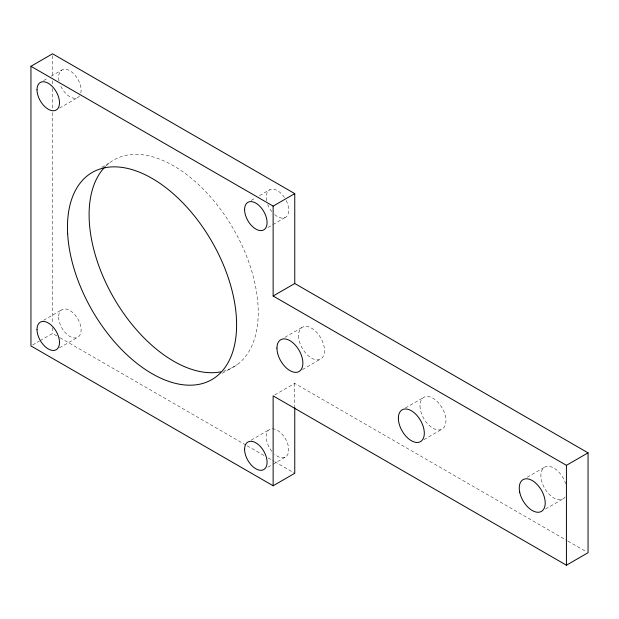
<?xml version="1.0" encoding="UTF-8"?>
<svg xmlns="http://www.w3.org/2000/svg" width="619" height="619" viewBox="0 0 619 619"><rect width="100%" height="100%" fill="white"/><g stroke="black" fill="none" stroke-linecap="round" stroke-linejoin="round"><path stroke-width="0.46" stroke-dasharray="3.1 2.32" d="M43.624 80.555L47.787 78.149M51.106 76.23L61.923 69.986M59.525 108.093L77.824 97.531M101.756 167.254L110.074 162.449M251.213 200.401L255.368 198.003M259.531 195.604L269.513 189.84M43.624 320.255L61.923 309.693M32.614 344.976L39.268 341.131M40.096 340.651L52.576 333.455L59.254 337.309M59.525 347.801L77.824 337.239M267.95 227.467L272.105 225.068M272.94 224.581L285.413 217.385M222.291 373.265L237.263 364.622M284.895 337.332L302.366 327.242M302.412 369.589L320.712 359.028M274.797 394.914L294.76 383.385L567.159 540.658M251.213 440.109L269.513 429.54M267.95 467.167L272.105 464.768M272.94 464.289L285.413 457.085M405.391 407.975L423.69 397.406M423.938 439.637L442.237 429.068M527.233 477.234L544.697 467.152M545.571 509.019L563.035 498.937M567.994 541.138L586.379 551.753M60.089 337.788L246.323 445.309M247.159 445.796L264.692 455.917M268.035 457.851L273.884 461.225M274.72 461.704L294.76 473.28M294.76 383.385L294.76 406.582M52.576 55.725L52.576 76.942M52.576 80.803L52.576 84.656M52.576 88.517L52.576 108.766M52.576 112.619L52.576 323.807M52.576 327.668L52.576 333.455M79.611 95.875A15.901 9.184 60 0 1 60.136 84.633M59.014 80.849A15.901 9.184 60 0 1 69.87 70.775A15.901 9.184 60 0 1 80.733 93.392M286.195 200.486A15.901 9.184 60 0 1 286.891 216.124A15.901 9.184 60 0 1 274.55 214.476M271.842 211.613A15.901 9.184 60 0 1 267.725 204.479M266.603 200.703A15.901 9.184 60 0 1 271.339 189.182A15.901 9.184 60 0 1 284.539 197.608M271.842 451.313A15.901 9.184 60 0 1 271.014 428.952A15.901 9.184 60 0 1 288.531 447.452A15.901 9.184 60 0 1 274.55 454.176M105.911 165.985A119.599 69.049 60 0 1 233.796 229.587A119.599 69.049 60 0 1 223.513 371.199M565.101 497.026A18.346 10.593 60 0 1 545.177 489.157A18.346 10.593 60 0 1 546.244 466.517A18.346 10.593 60 0 1 565.72 483.795M58.627 316.974A15.901 9.184 60 0 0 75.495 337.951A15.901 9.184 60 0 0 75.495 315.466A15.901 9.184 60 0 0 58.627 316.974M298.559 335.645A18.346 10.593 60 0 0 318.027 359.856A18.346 10.593 60 0 0 318.027 333.904A18.346 10.593 60 0 0 298.559 335.645M419.984 405.917A18.346 10.593 60 0 0 439.567 429.95A18.346 10.593 60 0 0 439.328 403.859A18.346 10.593 60 0 0 419.984 405.917"/><path stroke-width="0.93" d="M273.134 485.76L30.95 345.936L30.95 66.279L52.576 53.799L294.76 193.623L294.76 283.51L588.05 452.845L588.05 552.721L566.424 565.201L273.134 395.874L273.134 485.76L294.76 473.28L294.76 407.55M30.95 66.279L273.134 206.104L294.76 193.623M273.134 206.104L273.134 295.998L294.76 283.51M273.134 295.998L566.424 465.326L588.05 452.845M566.424 465.326L566.424 565.201M220.666 371.857A119.599 69.049 60 0 1 112.712 296.037A119.599 69.049 60 0 1 105.253 166.643M37.008 89.755A15.901 9.184 60 0 0 53.868 110.739A15.901 9.184 60 0 0 53.868 88.246A15.901 9.184 60 0 0 37.008 89.755M244.59 209.601A15.901 9.184 60 0 0 261.458 230.585A15.901 9.184 60 0 0 261.458 208.1A15.901 9.184 60 0 0 244.59 209.601M244.59 449.309A15.901 9.184 60 0 0 261.458 470.285A15.901 9.184 60 0 0 261.458 447.8A15.901 9.184 60 0 0 244.59 449.309M37.008 329.455A15.901 9.184 60 0 0 53.868 350.439A15.901 9.184 60 0 0 53.868 327.946A15.901 9.184 60 0 0 37.008 329.455M67.657 233.711A119.599 69.049 60 0 0 199.039 384.337A119.599 69.049 60 0 0 189.429 210.019A119.599 69.049 60 0 0 67.657 233.711M519.705 492.159A18.346 10.593 60 0 0 541.408 511.418A18.346 10.593 60 0 0 535.605 482.998A18.346 10.593 60 0 0 519.705 492.159M398.365 418.398A18.346 10.593 60 0 0 417.949 442.43A18.346 10.593 60 0 0 417.701 416.339A18.346 10.593 60 0 0 398.365 418.398M276.941 348.133A18.346 10.593 60 0 0 296.4 372.336A18.346 10.593 60 0 0 296.4 346.392A18.346 10.593 60 0 0 276.941 348.133"/></g></svg>
